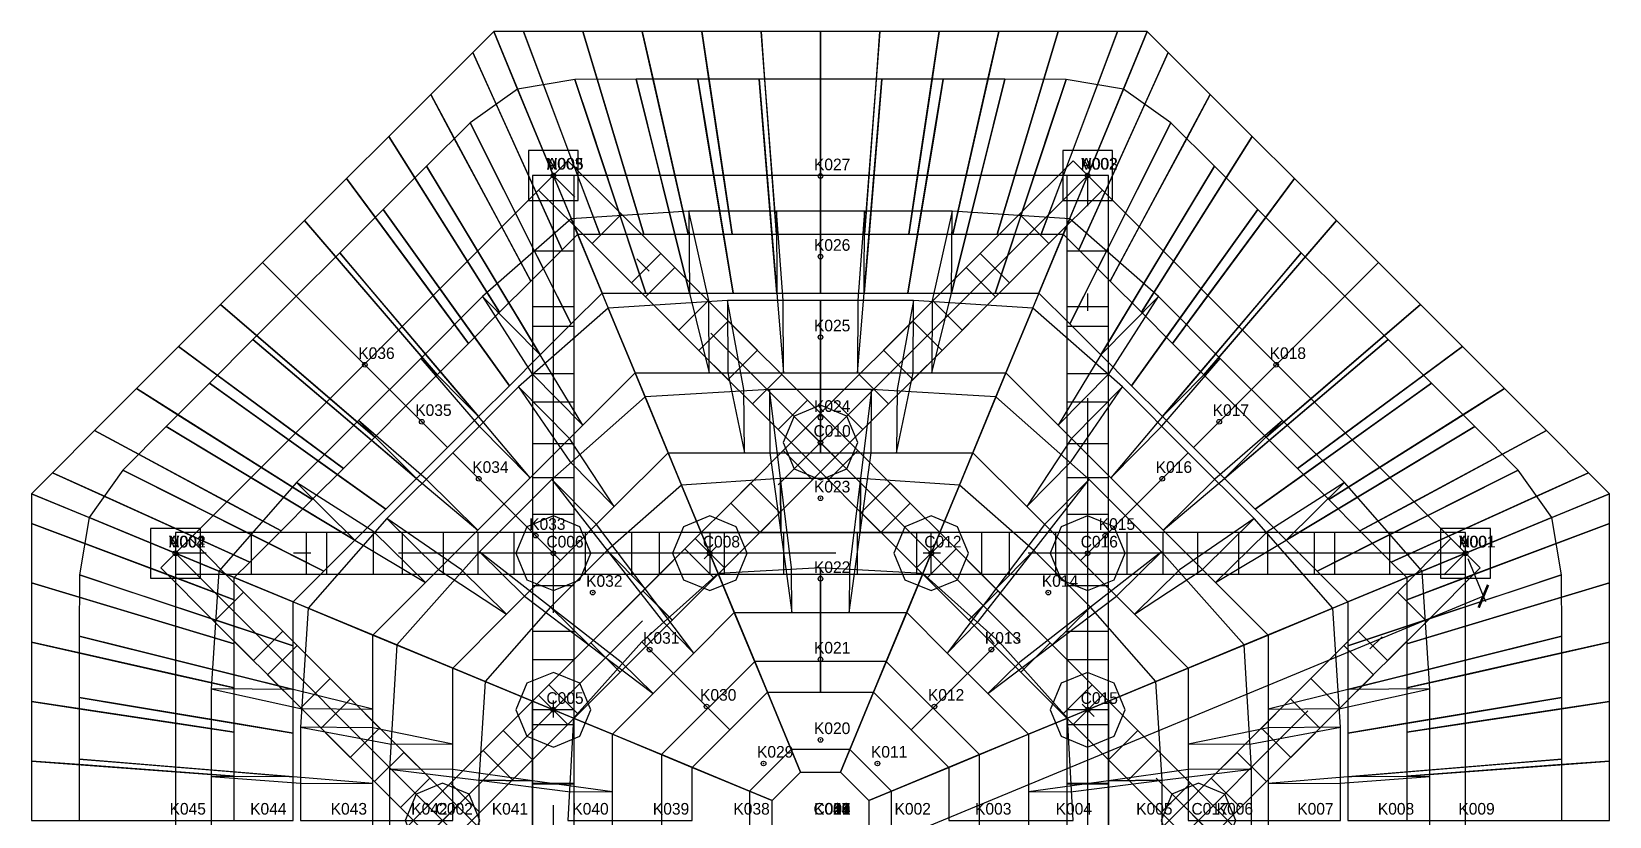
# Model space of a CAD drawing. Header units: metres. Extents: x -4.58 to 4.58, y -5 to 4.58.
# Drawn here: x -4.58 to 4.58, y 0.02 to 4.58 of the extents above; entities that cross this region are included whole.
import ezdxf
from ezdxf.enums import TextEntityAlignment as Align

# ---------------------------------------------------------------- set-up
doc = ezdxf.new("R2010")
doc.units = ezdxf.units.M
doc.linetypes.add('DASHDOT', pattern=[3.556, 2.54, -0.508, 0, -0.508])
for name, color, linetype in [('ESTM_CONTORNO', 7, 'Continuous'), ('ESTM_COTAS', 3, 'Continuous'), ('ESTM_EJES_NERVIOS', 7, 'Continuous'), ('ESTM_PIEZAS_PLANTA', 8, 'Continuous'), ('ESTM_REPLANTEO', 7, 'Continuous')]:
    doc.layers.add(name, color=color, linetype=linetype)
doc.styles.add('OpenSansCondensed-Light', font='OpenSansCondensed-Light.ttf')
doc.dimstyles.new('EZDXF', dxfattribs={"dimtxt": 0.25, "dimasz": 0.175, "dimexe": 0.375, "dimexo": 0.125, "dimgap": 0.1, "dimtad": 1, "dimlfac": 100, "dimzin": 12, "dimdsep": 46, "dimtxsty": 'OpenSansCondensed-Light', "dimblk": 'ARCHTICK', "dimcen": 2.5, "dimazin": 3, "dimtfac": 0.5, "dimtmove": 2, "dimatfit": 3})

# ---------------------------------------------------------------- blocks, each defined once
blk = doc.blocks.new('_ARCHTICK')
at = {"color": 0, "linetype": 'BYBLOCK', "const_width": 0.15}
blk.add_lwpolyline([(-0.5, -0.5), (0.5, 0.5)], dxfattribs=at)

msp = doc.modelspace()

# ---------------------------------------------------------------- linework, layer by layer
at = {"layer": 'ESTM_CONTORNO'}
msp.add_lwpolyline([(3.745, 1.5512), (1.5512, 3.745), (-1.5512, 3.745), (-3.745, 1.5512), (-3.745, -1.5512), (-1.5512, -3.745), (1.5512, -3.745), (3.745, -1.5512)], close=True, dxfattribs=at)
at = {"layer": 'ESTM_EJES_NERVIOS', "linetype": 'DASHDOT'}
for p, q in [((1.5512, 3.745), (-3.745, -1.5512)), ((-1.5512, 3.745), (-1.5512, -3.745)), ((3.745, -1.5512), (-1.5512, 3.745)), ((1.5512, -3.745), (1.5512, 3.745)), ((3.745, 1.5512), (-3.745, 1.5512)), ((-3.745, 1.5512), (1.5512, -3.745)), ((-1.5512, -3.745), (3.745, 1.5512))]:
    msp.add_line(p, q, dxfattribs=at)
at = {"layer": 'ESTM_PIEZAS_PLANTA'}
for points in [[(-0.345, 4.5804), (-0.3242, 4.3045), (-0.2563, 3.4035), (0, 3.4035), (0, 4.5804)], [(0, 3.4035), (0.2563, 3.4035), (0.3242, 4.3045), (0.345, 4.5804), (0, 4.5804)], [(-2.0192, 4.4583), (-1.8963, 4.187), (-1.6509, 3.6453), (-1.5004, 3.3129), (-1.4098, 3.4035), (-1.7584, 4.2453), (-1.897, 4.5799)], [(-1.897, 4.5799), (-1.5512, 3.745), (-1.4098, 3.4035), (-1.2816, 3.4035), (-1.7247, 4.5803)], [(-1.7247, 4.5803), (-1.6198, 4.3015), (-1.4102, 3.745), (-1.2816, 3.4035), (-1.0253, 3.4035), (-1.1282, 3.745), (-1.2963, 4.3031), (-1.3798, 4.5804)], [(-1.3798, 4.5804), (-1.0253, 3.4035), (-0.769, 3.4035), (-0.8461, 3.745), (-1.0349, 4.5804)], [(-1.0349, 4.5804), (-0.9724, 4.3038), (-0.769, 3.4035), (-0.5127, 3.4035), (-0.6483, 4.3043), (-0.6899, 4.5804)], [(-0.6899, 4.5804), (-0.5641, 3.745), (-0.5127, 3.4035), (-0.2563, 3.4035), (-0.345, 4.5804)], [(0.2563, 3.4035), (0.5127, 3.4035), (0.5641, 3.745), (0.6899, 4.5804), (0.345, 4.5804)], [(0.5127, 3.4035), (0.769, 3.4035), (0.9724, 4.3038), (1.0349, 4.5804), (0.6899, 4.5804), (0.6483, 4.3043)], [(0.769, 3.4035), (1.0253, 3.4035), (1.3798, 4.5804), (1.0349, 4.5804), (0.8461, 3.745)], [(1.0253, 3.4035), (1.2816, 3.4035), (1.4102, 3.745), (1.6198, 4.3015), (1.7247, 4.5803), (1.3798, 4.5804), (1.2963, 4.3031), (1.1282, 3.745)], [(1.2816, 3.4035), (1.4098, 3.4035), (1.5512, 3.745), (1.897, 4.5799), (1.7247, 4.5803)], [(1.4098, 3.4035), (1.5004, 3.3129), (1.6509, 3.6453), (1.8963, 4.187), (2.0192, 4.4583), (1.897, 4.5799), (1.7584, 4.2453)], [(-2.2631, 4.2145), (-1.6817, 3.1317), (-1.5004, 3.3129), (-2.0192, 4.4583)], [(1.5004, 3.3129), (1.6817, 3.1317), (2.2631, 4.2145), (2.0192, 4.4583)], [(-2.5071, 3.9706), (-1.8629, 2.9504), (-1.6817, 3.1317), (-1.8504, 3.4459), (-2.1261, 3.9593), (-2.2631, 4.2145)], [(-2.0342, 4.0506), (-1.6092, 3.2042), (-1.4477, 2.8827), (-1.2684, 3.0621), (-1.4098, 3.4035), (-1.6504, 3.9844), (-1.7584, 4.2453)], [(-1.7584, 4.2453), (-1.2684, 3.0621), (-1.0147, 3.0621), (-1.4258, 4.3026)], [(-1.4258, 4.3026), (-1.3377, 4.037), (-1.1278, 3.4035), (-1.0147, 3.0621), (-0.761, 3.0621), (-1.0696, 4.3036)], [(-1.0696, 4.3036), (-1.0036, 4.0383), (-0.8459, 3.4035), (-0.761, 3.0621), (-0.5073, 3.0621), (-0.6692, 4.039), (-0.7131, 4.3042)], [(-0.7131, 4.3042), (-0.5639, 3.4035), (-0.5073, 3.0621), (-0.2537, 3.0621), (-0.282, 3.4035), (-0.3346, 4.0395), (-0.3566, 4.3045)], [(-0.3566, 4.3045), (-0.2537, 3.0621), (0, 3.0621), (0, 4.3046)], [(0, 3.0621), (0.2537, 3.0621), (0.3566, 4.3045), (0, 4.3046)], [(0.2537, 3.0621), (0.5073, 3.0621), (0.5639, 3.4035), (0.7131, 4.3042), (0.3566, 4.3045), (0.3346, 4.0395), (0.282, 3.4035)], [(0.5073, 3.0621), (0.761, 3.0621), (0.8459, 3.4035), (1.0036, 4.0383), (1.0696, 4.3036), (0.7131, 4.3042), (0.6692, 4.039)], [(0.761, 3.0621), (1.0147, 3.0621), (1.1278, 3.4035), (1.3377, 4.037), (1.4258, 4.3026), (1.0696, 4.3036)], [(1.0147, 3.0621), (1.2684, 3.0621), (1.7584, 4.2453), (1.4258, 4.3026)], [(1.2684, 3.0621), (1.4477, 2.8827), (1.6092, 3.2042), (2.0342, 4.0506), (1.7584, 4.2453), (1.6504, 3.9844), (1.4098, 3.4035)], [(1.6817, 3.1317), (1.8629, 2.9504), (2.5071, 3.9706), (2.2631, 4.2145), (2.1261, 3.9593), (1.8504, 3.4459)], [(-2.2868, 3.7994), (-1.8085, 3.0048), (-1.6271, 2.7033), (-1.4477, 2.8827), (-2.0342, 4.0506)], [(1.4477, 2.8827), (1.6271, 2.7033), (1.8085, 3.0048), (2.2868, 3.7994), (2.0342, 4.0506)], [(-2.751, 3.7267), (-2.5851, 3.502), (-2.2492, 3.047), (-2.0442, 2.7692), (-1.8629, 2.9504), (-2.3557, 3.7308), (-2.5071, 3.9706)], [(1.8629, 2.9504), (2.0442, 2.7692), (2.2492, 3.047), (2.5851, 3.502), (2.751, 3.7267), (2.5071, 3.9706), (2.3557, 3.7308)], [(-1.6958, 3.6004), (-1.4067, 3.6004), (-1.4067, 3.8896), (-1.6958, 3.8896)], [(1.4067, 3.6004), (1.6958, 3.6004), (1.6958, 3.8896), (1.4067, 3.8896)], [(-2.5393, 3.5478), (-2.3828, 3.3292), (-1.8065, 2.524), (-1.6271, 2.7033), (-2.1458, 3.5652), (-2.2868, 3.7994)], [(-1.6364, 3.6598), (-1.3262, 3.3496), (-1.0982, 3.1216), (-0.9278, 3.292), (-1.1558, 3.5199), (-1.466, 3.8302)], [(0.9278, 3.292), (1.0982, 3.1216), (1.3262, 3.3496), (1.6364, 3.6598), (1.466, 3.8302), (1.1558, 3.5199)], [(1.6271, 2.7033), (1.8065, 2.524), (2.3828, 3.3292), (2.5393, 3.5478), (2.2868, 3.7994), (2.1458, 3.5652)], [(-2.9949, 3.4827), (-2.2254, 2.5879), (-2.0442, 2.7692), (-2.751, 3.7267)], [(-1.6717, 2.9838), (-1.4308, 2.9838), (-1.4308, 3.745), (-1.6717, 3.745)], [(1.4308, 2.9838), (1.6717, 2.9838), (1.6717, 3.745), (1.4308, 3.745)], [(2.0442, 2.7692), (2.2254, 2.5879), (2.9949, 3.4827), (2.751, 3.7267)], [(-3.2388, 3.2388), (-2.4067, 2.4067), (-2.2254, 2.5879), (-2.4487, 2.8475), (-2.9949, 3.4827)], [(-2.7916, 3.2959), (-2.6197, 3.093), (-1.9858, 2.3446), (-1.8065, 2.524), (-2.0079, 2.8054), (-2.5393, 3.5478)], [(-1.9615, 3.0418), (-1.6764, 2.5942), (-1.3808, 2.2941), (-1.0764, 2.5985), (-1.2684, 3.0621), (-1.4467, 3.4926)], [(-1.4467, 3.4926), (-1.2324, 2.9752), (-1.0764, 2.5985), (-0.6458, 2.5985), (-0.649, 3.0198), (-0.7639, 3.5379)], [(-1.3262, 3.3496), (-1.0982, 3.1216), (-0.8234, 2.8468), (-0.653, 3.0172), (-1.1558, 3.5199)], [(-0.7639, 3.5379), (-0.761, 3.0621), (-0.6458, 2.5985), (-0.2153, 2.5985), (-0.217, 3.0198), (-0.2551, 3.5379)], [(-0.2551, 3.5379), (-0.2537, 3.0621), (-0.2153, 2.5985), (0.2153, 2.5985), (0.2537, 3.0621), (0.2551, 3.5379)], [(0.2153, 2.5985), (0.6458, 2.5985), (0.761, 3.0621), (0.7639, 3.5379), (0.2551, 3.5379), (0.217, 3.0198)], [(0.6458, 2.5985), (1.0764, 2.5985), (1.2324, 2.9752), (1.4467, 3.4926), (0.7639, 3.5379), (0.649, 3.0198)], [(0.653, 3.0172), (0.8234, 2.8468), (1.0982, 3.1216), (1.3262, 3.3496), (1.1558, 3.5199)], [(1.0764, 2.5985), (1.3808, 2.2941), (1.6764, 2.5942), (1.9615, 3.0418), (1.4467, 3.4926), (1.2684, 3.0621)], [(1.8065, 2.524), (1.9858, 2.3446), (2.6197, 3.093), (2.7916, 3.2959), (2.5393, 3.5478), (2.0079, 2.8054)], [(2.2254, 2.5879), (2.4067, 2.4067), (3.2388, 3.2388), (2.9949, 3.4827), (2.4487, 2.8475)], [(-1.6717, 2.5952), (-1.4308, 2.5952), (-1.4308, 3.3062), (-1.6717, 3.3062)], [(1.4308, 2.5952), (1.6717, 2.5952), (1.6717, 3.3062), (1.4308, 3.3062)], [(-3.4827, 2.9949), (-2.8475, 2.4487), (-2.5879, 2.2254), (-2.4067, 2.4067), (-3.2388, 3.2388)], [(-3.0438, 3.0438), (-2.1652, 2.1652), (-1.9858, 2.3446), (-2.2073, 2.606), (-2.7916, 3.2959)], [(-1.0159, 3.0393), (-0.7057, 2.7291), (-0.536, 2.5594), (-0.3656, 2.7298), (-0.653, 3.0172), (-0.8456, 3.2097)], [(0.3656, 2.7298), (0.536, 2.5594), (0.7057, 2.7291), (1.0159, 3.0393), (0.8456, 3.2097), (0.653, 3.0172)], [(1.9858, 2.3446), (2.1652, 2.1652), (3.0438, 3.0438), (2.7916, 3.2959), (2.2073, 2.606)], [(2.4067, 2.4067), (2.5879, 2.2254), (2.8475, 2.4487), (3.4827, 2.9949), (3.2388, 3.2388)], [(-3.2959, 2.7916), (-2.606, 2.2073), (-2.3446, 1.9858), (-2.1652, 2.1652), (-3.0438, 3.0438)], [(-2.3213, 2.6821), (-1.9819, 2.2887), (-1.6852, 1.9897), (-1.3808, 2.2941), (-1.6271, 2.7033), (-1.9615, 3.0418)], [(1.3808, 2.2941), (1.6852, 1.9897), (1.9819, 2.2887), (2.3213, 2.6821), (1.9615, 3.0418), (1.6271, 2.7033)], [(2.1652, 2.1652), (2.3446, 1.9858), (2.606, 2.2073), (3.2959, 2.7916), (3.0438, 3.0438)], [(-3.7267, 2.751), (-2.7692, 2.0442), (-2.5879, 2.2254), (-3.4827, 2.9949)], [(-1.7528, 2.5178), (-1.4546, 2.0838), (-1.197, 1.8223), (-0.8843, 2.135), (-1.0764, 2.5985), (-1.2324, 2.9752)], [(-1.2324, 2.9752), (-1.0189, 2.4599), (-0.8843, 2.135), (-0.4422, 2.135), (-0.4449, 2.502), (-0.5409, 3.0198)], [(-0.5409, 3.0198), (-0.5382, 2.5985), (-0.4422, 2.135), (0, 2.135), (0, 3.0198)], [(0, 2.135), (0.4422, 2.135), (0.5382, 2.5985), (0.5409, 3.0198), (0, 3.0198)], [(0.4422, 2.135), (0.8843, 2.135), (1.0189, 2.4599), (1.2324, 2.9752), (0.5409, 3.0198), (0.4449, 2.502)], [(0.8843, 2.135), (1.197, 1.8223), (1.4546, 2.0838), (1.7528, 2.5178), (1.2324, 2.9752), (1.0764, 2.5985)], [(2.5879, 2.2254), (2.7692, 2.0442), (3.7267, 2.751), (3.4827, 2.9949)], [(-1.6717, 2.1888), (-1.4308, 2.1888), (-1.4308, 2.8675), (-1.6717, 2.8675)], [(-0.7057, 2.7291), (-0.2455, 2.2689), (-0.0751, 2.4393), (-0.5353, 2.8994)], [(0.0751, 2.4393), (0.2455, 2.2689), (0.7057, 2.7291), (0.5353, 2.8994)], [(1.4308, 2.1888), (1.6717, 2.1888), (1.6717, 2.8675), (1.4308, 2.8675)], [(-3.9706, 2.5071), (-3.7308, 2.3557), (-2.9504, 1.8629), (-2.7692, 2.0442), (-3.047, 2.2492), (-3.502, 2.5851), (-3.7267, 2.751)], [(-3.5478, 2.5393), (-2.8054, 2.0079), (-2.524, 1.8065), (-2.3446, 1.9858), (-3.093, 2.6197), (-3.2959, 2.7916)], [(2.3446, 1.9858), (2.524, 1.8065), (2.8054, 2.0079), (3.5478, 2.5393), (3.2959, 2.7916), (3.093, 2.6197)], [(2.7692, 2.0442), (2.9504, 1.8629), (3.7308, 2.3557), (3.9706, 2.5071), (3.7267, 2.751), (3.502, 2.5851), (3.047, 2.2492)], [(-2.6821, 2.3213), (-2.3446, 1.9858), (-1.9897, 1.6852), (-1.6852, 1.9897), (-1.9858, 2.3446), (-2.3213, 2.6821)], [(1.6852, 1.9897), (1.9897, 1.6852), (2.3446, 1.9858), (2.6821, 2.3213), (2.3213, 2.6821), (1.9858, 2.3446)], [(-0.3954, 2.4188), (-0.2455, 2.2689), (-0.0852, 2.1086), (0.0465, 1.9769), (0.2169, 2.1473), (0.0852, 2.279), (-0.0751, 2.4393), (-0.2251, 2.5892)], [(-0.2169, 2.1473), (-0.0465, 1.9769), (0.0852, 2.1086), (0.2455, 2.2689), (0.3954, 2.4188), (0.2251, 2.5892), (0.0751, 2.4393), (-0.0852, 2.279)], [(-4.2145, 2.2631), (-3.9593, 2.1261), (-3.4459, 1.8504), (-3.1317, 1.6817), (-2.9504, 1.8629), (-3.9706, 2.5071)], [(-3.7994, 2.2868), (-3.5652, 2.1458), (-2.7033, 1.6271), (-2.524, 1.8065), (-3.3292, 2.3828), (-3.5478, 2.5393)], [(-2.1353, 2.1353), (-1.5097, 1.5097), (-1.197, 1.8223), (-1.4569, 2.218), (-1.7528, 2.5178)], [(-1.0189, 2.4599), (-0.8062, 1.9462), (-0.6923, 1.6715), (-0.2308, 1.6715), (-0.233, 1.9846), (-0.297, 2.502)], [(-0.297, 2.502), (-0.2948, 2.135), (-0.2308, 1.6715), (0.2308, 1.6715), (0.2948, 2.135), (0.297, 2.502)], [(0.2308, 1.6715), (0.6923, 1.6715), (0.8062, 1.9462), (1.0189, 2.4599), (0.297, 2.502), (0.233, 1.9846)], [(1.197, 1.8223), (1.5097, 1.5097), (2.1353, 2.1353), (1.7528, 2.5178), (1.4569, 2.218)], [(2.524, 1.8065), (2.7033, 1.6271), (3.5652, 2.1458), (3.7994, 2.2868), (3.5478, 2.5393), (3.3292, 2.3828)], [(2.9504, 1.8629), (3.1317, 1.6817), (3.4459, 1.8504), (3.9593, 2.1261), (4.2145, 2.2631), (3.9706, 2.5071)], [(-1.6717, 1.7779), (-1.4308, 1.7779), (-1.4308, 2.4287), (-1.6717, 2.4287)], [(-1.5592, 1.9792), (-1.2386, 1.568), (-1.0187, 1.3451), (-0.6923, 1.6715), (-0.8843, 2.135), (-1.0189, 2.4599)], [(-0.2169, 2.194), (-0.1533, 2.0407), (0, 1.9771), (0.1533, 2.0407), (0.2169, 2.194), (0.1533, 2.3473), (0, 2.4109), (-0.1533, 2.3473)], [(0.6923, 1.6715), (1.0187, 1.3451), (1.2386, 1.568), (1.5592, 1.9792), (1.0189, 2.4599), (0.8843, 2.135)], [(1.4308, 1.7779), (1.6717, 1.7779), (1.6717, 2.4287), (1.4308, 2.4287)], [(-3.0418, 1.9615), (-2.7033, 1.6271), (-2.2941, 1.3808), (-1.9897, 1.6852), (-2.2887, 1.9819), (-2.6821, 2.3213)], [(1.9897, 1.6852), (2.2941, 1.3808), (2.7033, 1.6271), (3.0418, 1.9615), (2.6821, 2.3213), (2.2887, 1.9819)], [(-4.4583, 2.0192), (-3.3129, 1.5004), (-3.1317, 1.6817), (-4.2145, 2.2631)], [(-4.0506, 2.0342), (-2.8827, 1.4477), (-2.7033, 1.6271), (-3.0048, 1.8085), (-3.7994, 2.2868)], [(-0.5213, 1.8428), (-0.3509, 1.6725), (-0.2361, 1.7873), (0.0852, 2.1086), (-0.0852, 2.279)], [(-0.0852, 2.1086), (0.3509, 1.6725), (0.5213, 1.8428), (0.0852, 2.279)], [(2.7033, 1.6271), (2.8827, 1.4477), (4.0506, 2.0342), (3.7994, 2.2868), (3.0048, 1.8085)], [(3.1317, 1.6817), (3.3129, 1.5004), (4.4583, 2.0192), (4.2145, 2.2631)], [(-2.5178, 1.7528), (-2.218, 1.4569), (-1.8223, 1.197), (-1.5097, 1.5097), (-2.1353, 2.1353)], [(1.5097, 1.5097), (1.8223, 1.197), (2.218, 1.4569), (2.5178, 1.7528), (2.1353, 2.1353)], [(-4.5799, 1.897), (-4.2453, 1.7584), (-3.4035, 1.4098), (-3.3129, 1.5004), (-3.6453, 1.6509), (-4.187, 1.8963), (-4.4583, 2.0192)], [(-4.2453, 1.7584), (-3.9844, 1.6504), (-3.4035, 1.4098), (-3.0621, 1.2684), (-2.8827, 1.4477), (-3.2042, 1.6092), (-4.0506, 2.0342)], [(2.8827, 1.4477), (3.0621, 1.2684), (3.4035, 1.4098), (3.9844, 1.6504), (4.2453, 1.7584), (4.0506, 2.0342), (3.2042, 1.6092)], [(3.3129, 1.5004), (3.4035, 1.4098), (4.2453, 1.7584), (4.5799, 1.897), (4.4583, 2.0192), (4.187, 1.8963), (3.6453, 1.6509)], [(-3.4926, 1.4467), (-3.0621, 1.2684), (-2.5985, 1.0764), (-2.2941, 1.3808), (-2.5942, 1.6764), (-3.0418, 1.9615)], [(-1.9792, 1.5592), (-1.7181, 1.3012), (-1.3451, 1.0187), (-1.0187, 1.3451), (-1.3012, 1.7181), (-1.5592, 1.9792)], [(-1.6717, 1.365), (-1.4308, 1.365), (-1.4308, 1.99), (-1.6717, 1.99)], [(-1.2386, 1.568), (-0.9181, 1.1569), (-0.7362, 0.9721), (-0.5003, 1.2079), (-0.6923, 1.6715), (-0.8062, 1.9462)], [(-0.8062, 1.9462), (-0.594, 1.4339), (-0.5003, 1.2079), (-0.1668, 1.2079), (-0.1689, 1.4673), (-0.233, 1.9846)], [(-0.7876, 1.5765), (-0.6172, 1.4062), (-0.2361, 1.7873), (-0.4065, 1.9577), (-0.5213, 1.8428), (-0.7277, 1.6364)], [(-0.233, 1.9846), (-0.2308, 1.6715), (-0.1668, 1.2079), (0.1668, 1.2079), (0.2308, 1.6715), (0.233, 1.9846)], [(0.1668, 1.2079), (0.5003, 1.2079), (0.594, 1.4339), (0.8062, 1.9462), (0.233, 1.9846), (0.1689, 1.4673)], [(0.2361, 1.7873), (0.6172, 1.4062), (0.7876, 1.5765), (0.7277, 1.6364), (0.5213, 1.8428), (0.4065, 1.9577)], [(0.5003, 1.2079), (0.7362, 0.9721), (0.9181, 1.1569), (1.2386, 1.568), (0.8062, 1.9462), (0.6923, 1.6715)], [(1.0187, 1.3451), (1.3451, 1.0187), (1.7181, 1.3012), (1.9792, 1.5592), (1.5592, 1.9792), (1.3012, 1.7181)], [(1.4308, 1.365), (1.6717, 1.365), (1.6717, 1.99), (1.4308, 1.99)], [(2.2941, 1.3808), (2.5985, 1.0764), (3.0621, 1.2684), (3.4926, 1.4467), (3.0418, 1.9615), (2.5942, 1.6764)], [(-4.5803, 1.7247), (-3.4035, 1.2816), (-3.4035, 1.4098), (-3.745, 1.5512), (-4.5799, 1.897)], [(3.4035, 1.2816), (4.5803, 1.7247), (4.5799, 1.897), (3.745, 1.5512), (3.4035, 1.4098)], [(-4.3026, 1.4258), (-3.0621, 1.0147), (-3.0621, 1.2684), (-4.2453, 1.7584)], [(-2.9752, 1.2324), (-2.5985, 1.0764), (-2.135, 0.8843), (-1.8223, 1.197), (-2.0838, 1.4546), (-2.5178, 1.7528)], [(-1.7679, 1.551), (-1.7043, 1.3977), (-1.551, 1.3341), (-1.3977, 1.3977), (-1.3341, 1.551), (-1.3977, 1.7043), (-1.551, 1.7679), (-1.7043, 1.7043)], [(-0.8599, 1.551), (-0.7963, 1.3977), (-0.643, 1.3341), (-0.4897, 1.3977), (-0.4261, 1.551), (-0.4897, 1.7043), (-0.643, 1.7679), (-0.7963, 1.7043)], [(0.4261, 1.551), (0.4897, 1.3977), (0.643, 1.3341), (0.7963, 1.3977), (0.8599, 1.551), (0.7963, 1.7043), (0.643, 1.7679), (0.4897, 1.7043)], [(1.3341, 1.551), (1.3977, 1.3977), (1.551, 1.3341), (1.7043, 1.3977), (1.7679, 1.551), (1.7043, 1.7043), (1.551, 1.7679), (1.3977, 1.7043)], [(1.8223, 1.197), (2.135, 0.8843), (2.5985, 1.0764), (2.9752, 1.2324), (2.5178, 1.7528), (2.0838, 1.4546)], [(3.0621, 1.0147), (4.3026, 1.4258), (4.2453, 1.7584), (3.0621, 1.2684)], [(-4.5804, 1.3798), (-4.3031, 1.2963), (-3.745, 1.1282), (-3.4035, 1.0253), (-3.4035, 1.2816), (-3.745, 1.4102), (-4.3015, 1.6198), (-4.5803, 1.7247)], [(-3.8896, 1.4067), (-3.6004, 1.4067), (-3.6004, 1.6958), (-3.8896, 1.6958)], [(-3.745, 1.4308), (-2.9838, 1.4308), (-2.9838, 1.6717), (-3.745, 1.6717)], [(-3.3062, 1.4308), (-2.5952, 1.4308), (-2.5952, 1.6717), (-3.3062, 1.6717)], [(-2.8675, 1.4308), (-2.1888, 1.4308), (-2.1888, 1.6717), (-2.8675, 1.6717)], [(-2.4287, 1.4308), (-1.7779, 1.4308), (-1.7779, 1.6717), (-2.4287, 1.6717)], [(-1.99, 1.4308), (-1.365, 1.4308), (-1.365, 1.6717), (-1.99, 1.6717)], [(-1.5512, 1.4308), (-0.9345, 1.4308), (-0.9345, 1.6717), (-1.5512, 1.6717)], [(-1.0969, 1.4308), (-0.5579, 1.4308), (-0.5579, 1.6717), (-1.0969, 1.6717)], [(-0.6425, 1.4308), (-0.2131, 1.4308), (-0.2131, 1.6717), (-0.6425, 1.6717)], [(-0.2142, 1.4308), (0.2142, 1.4308), (0.2142, 1.6717), (-0.2142, 1.6717)], [(0.2131, 1.4308), (0.6425, 1.4308), (0.6425, 1.6717), (0.2131, 1.6717)], [(0.5579, 1.4308), (1.0969, 1.4308), (1.0969, 1.6717), (0.5579, 1.6717)], [(0.9345, 1.4308), (1.5512, 1.4308), (1.5512, 1.6717), (0.9345, 1.6717)], [(1.365, 1.4308), (1.99, 1.4308), (1.99, 1.6717), (1.365, 1.6717)], [(1.7779, 1.4308), (2.4287, 1.4308), (2.4287, 1.6717), (1.7779, 1.6717)], [(2.1888, 1.4308), (2.8675, 1.4308), (2.8675, 1.6717), (2.1888, 1.6717)], [(2.5952, 1.4308), (3.3062, 1.4308), (3.3062, 1.6717), (2.5952, 1.6717)], [(2.9838, 1.4308), (3.745, 1.4308), (3.745, 1.6717), (2.9838, 1.6717)], [(3.4035, 1.0253), (3.745, 1.1282), (4.3031, 1.2963), (4.5804, 1.3798), (4.5803, 1.7247), (4.3015, 1.6198), (3.745, 1.4102), (3.4035, 1.2816)], [(3.6004, 1.4067), (3.8896, 1.4067), (3.8896, 1.6958), (3.6004, 1.6958)], [(-3.8302, 1.466), (-3.5199, 1.1558), (-3.292, 0.9278), (-3.1216, 1.0982), (-3.3496, 1.3262), (-3.6598, 1.6364)], [(-2.4599, 1.0189), (-2.135, 0.8843), (-1.6715, 0.6923), (-1.3451, 1.0187), (-1.568, 1.2386), (-1.9792, 1.5592)], [(-1.568, 1.2386), (-1.3451, 1.0187), (-0.9721, 0.7362), (-0.7362, 0.9721), (-1.0187, 1.3451), (-1.2386, 1.568)], [(-1.0314, 1.3327), (-0.861, 1.1624), (-0.6172, 1.4062), (-0.5574, 1.466), (-0.7277, 1.6364)], [(0.5574, 1.466), (0.6172, 1.4062), (0.861, 1.1624), (1.0314, 1.3327), (0.7277, 1.6364)], [(0.7362, 0.9721), (0.9721, 0.7362), (1.3451, 1.0187), (1.568, 1.2386), (1.2386, 1.568), (1.0187, 1.3451)], [(1.3451, 1.0187), (1.6715, 0.6923), (2.135, 0.8843), (2.4599, 1.0189), (1.9792, 1.5592), (1.568, 1.2386)], [(3.1216, 1.0982), (3.292, 0.9278), (3.5199, 1.1558), (3.8302, 1.466), (3.6598, 1.6364), (3.3496, 1.3262)], [(-1.6717, 0.9345), (-1.4308, 0.9345), (-1.4308, 1.5512), (-1.6717, 1.5512)], [(-0.594, 1.4339), (-0.3822, 0.9228), (-0.3083, 0.7444), (0, 0.7444), (0, 1.4673)], [(0, 0.7444), (0.3083, 0.7444), (0.3822, 0.9228), (0.594, 1.4339), (0, 1.4673)], [(1.4308, 0.9345), (1.6717, 0.9345), (1.6717, 1.5512), (1.4308, 1.5512)], [(-4.5804, 1.0349), (-3.745, 0.8461), (-3.4035, 0.769), (-3.4035, 1.0253), (-4.5804, 1.3798)], [(-4.3036, 1.0696), (-3.0621, 0.761), (-3.0621, 1.0147), (-3.4035, 1.1278), (-4.037, 1.3377), (-4.3026, 1.4258)], [(-3.5379, 0.7639), (-3.0198, 0.649), (-2.5985, 0.6458), (-2.5985, 1.0764), (-2.9752, 1.2324), (-3.4926, 1.4467)], [(-1.0375, 1.0375), (-0.5264, 0.5264), (-0.3083, 0.7444), (-0.5003, 1.2079), (-0.594, 1.4339)], [(0.3083, 0.7444), (0.5264, 0.5264), (1.0375, 1.0375), (0.594, 1.4339), (0.5003, 1.2079)], [(2.5985, 0.6458), (3.0198, 0.649), (3.5379, 0.7639), (3.4926, 1.4467), (2.9752, 1.2324), (2.5985, 1.0764)], [(3.0621, 0.761), (4.3036, 1.0696), (4.3026, 1.4258), (4.037, 1.3377), (3.4035, 1.1278), (3.0621, 1.0147)], [(3.4035, 0.769), (3.745, 0.8461), (4.5804, 1.0349), (4.5804, 1.3798), (3.4035, 1.0253)], [(-3.5199, 1.1558), (-3.0172, 0.653), (-2.8468, 0.8234), (-3.1216, 1.0982), (-3.3496, 1.3262)], [(-1.3335, 1.0306), (-1.1631, 0.8602), (-1.1624, 0.861), (-0.861, 1.1624), (-0.8602, 1.1631), (-1.0306, 1.3335)], [(0.8602, 1.1631), (0.861, 1.1624), (1.1624, 0.861), (1.1631, 0.8602), (1.3335, 1.0306), (1.0306, 1.3335)], [(2.8468, 0.8234), (3.0172, 0.653), (3.5199, 1.1558), (3.3496, 1.3262), (3.1216, 1.0982)], [(-3.0198, 0.5409), (-2.502, 0.4449), (-2.135, 0.4422), (-2.135, 0.8843), (-2.4599, 1.0189), (-2.9752, 1.2324)], [(-1.9462, 0.8062), (-1.6715, 0.6923), (-1.2079, 0.5003), (-0.9721, 0.7362), (-1.1569, 0.9181), (-1.568, 1.2386)], [(0.9721, 0.7362), (1.2079, 0.5003), (1.6715, 0.6923), (1.9462, 0.8062), (1.568, 1.2386), (1.1569, 0.9181)], [(2.135, 0.4422), (2.502, 0.4449), (3.0198, 0.5409), (2.9752, 1.2324), (2.4599, 1.0189), (2.135, 0.8843)], [(-4.5804, 0.6899), (-4.3043, 0.6483), (-3.4035, 0.5127), (-3.4035, 0.769), (-4.3038, 0.9724), (-4.5804, 1.0349)], [(-4.3042, 0.7131), (-4.039, 0.6692), (-3.0621, 0.5073), (-3.0621, 0.761), (-3.4035, 0.8459), (-4.0383, 1.0036), (-4.3036, 1.0696)], [(-3.2097, 0.8456), (-3.0172, 0.653), (-2.7298, 0.3656), (-2.5594, 0.536), (-2.7291, 0.7057), (-3.0393, 1.0159)], [(-2.502, 0.297), (-1.9846, 0.233), (-1.6715, 0.2308), (-1.6715, 0.6923), (-1.9462, 0.8062), (-2.4599, 1.0189)], [(-1.6717, 0.5579), (-1.4308, 0.5579), (-1.4308, 1.0969), (-1.6717, 1.0969)], [(-1.6364, 0.7277), (-1.466, 0.5574), (-1.4062, 0.6172), (-1.1624, 0.861), (-1.3327, 1.0314)], [(-1.4339, 0.594), (-1.2079, 0.5003), (-0.7444, 0.3083), (-0.5264, 0.5264), (-1.0375, 1.0375)], [(0.5264, 0.5264), (0.7444, 0.3083), (1.2079, 0.5003), (1.4339, 0.594), (1.0375, 1.0375)], [(1.1624, 0.861), (1.4062, 0.6172), (1.466, 0.5574), (1.6364, 0.7277), (1.3327, 1.0314)], [(1.4308, 0.5579), (1.6717, 0.5579), (1.6717, 1.0969), (1.4308, 1.0969)], [(1.6715, 0.2308), (1.9846, 0.233), (2.502, 0.297), (2.4599, 1.0189), (1.9462, 0.8062), (1.6715, 0.6923)], [(2.5594, 0.536), (2.7298, 0.3656), (3.0172, 0.653), (3.2097, 0.8456), (3.0393, 1.0159), (2.7291, 0.7057)], [(3.0621, 0.5073), (4.039, 0.6692), (4.3042, 0.7131), (4.3036, 1.0696), (4.0383, 1.0036), (3.4035, 0.8459), (3.0621, 0.761)], [(3.4035, 0.5127), (4.3043, 0.6483), (4.5804, 0.6899), (4.5804, 1.0349), (4.3038, 0.9724), (3.4035, 0.769)], [(-0.9228, 0.3822), (-0.7444, 0.3083), (-0.2809, 0.1163), (-0.1163, 0.2809), (-0.3083, 0.7444), (-0.3822, 0.9228)], [(-0.3822, 0.9228), (-0.1708, 0.4124), (-0.1163, 0.2809), (0.1163, 0.2809), (0.1708, 0.4124), (0.3822, 0.9228)], [(0.1163, 0.2809), (0.2809, 0.1163), (0.7444, 0.3083), (0.9228, 0.3822), (0.3822, 0.9228), (0.3083, 0.7444)], [(-1.7679, 0.643), (-1.7043, 0.4897), (-1.551, 0.4261), (-1.3977, 0.4897), (-1.3341, 0.643), (-1.3977, 0.7963), (-1.551, 0.8599), (-1.7043, 0.7963)], [(1.3341, 0.643), (1.3977, 0.4897), (1.551, 0.4261), (1.7043, 0.4897), (1.7679, 0.643), (1.7043, 0.7963), (1.551, 0.8599), (1.3977, 0.7963)], [(-3.5379, 0.2551), (-3.0198, 0.217), (-2.5985, 0.2153), (-2.5985, 0.6458), (-3.0621, 0.761), (-3.5379, 0.7639)], [(-1.9846, 0.233), (-1.4673, 0.1689), (-1.2079, 0.1668), (-1.2079, 0.5003), (-1.4339, 0.594), (-1.9462, 0.8062)], [(-1.9577, 0.4065), (-1.7873, 0.2361), (-1.4062, 0.6172), (-1.5765, 0.7876), (-1.6364, 0.7277), (-1.8428, 0.5213)], [(1.2079, 0.1668), (1.4673, 0.1689), (1.9846, 0.233), (1.9462, 0.8062), (1.4339, 0.594), (1.2079, 0.5003)], [(1.4062, 0.6172), (1.7873, 0.2361), (1.9577, 0.4065), (1.8428, 0.5213), (1.6364, 0.7277), (1.5765, 0.7876)], [(2.5985, 0.2153), (3.0198, 0.217), (3.5379, 0.2551), (3.5379, 0.7639), (3.0621, 0.761), (2.5985, 0.6458)], [(-4.5804, 0.345), (-3.4035, 0.2563), (-3.4035, 0.5127), (-3.745, 0.5641), (-4.5804, 0.6899)], [(-4.3045, 0.3566), (-4.0395, 0.3346), (-3.4035, 0.282), (-3.0621, 0.2537), (-3.0621, 0.5073), (-3.4035, 0.5639), (-4.3042, 0.7131)], [(-2.8994, 0.5353), (-2.4393, 0.0751), (-2.2689, 0.2455), (-2.7291, 0.7057)], [(-1.6717, 0.2131), (-1.4308, 0.2131), (-1.4308, 0.6425), (-1.6717, 0.6425)], [(1.4308, 0.2131), (1.6717, 0.2131), (1.6717, 0.6425), (1.4308, 0.6425)], [(2.2689, 0.2455), (2.4393, 0.0751), (2.8994, 0.5353), (2.7291, 0.7057)], [(3.0621, 0.2537), (3.4035, 0.282), (4.0395, 0.3346), (4.3045, 0.3566), (4.3042, 0.7131), (3.4035, 0.5639), (3.0621, 0.5073)], [(3.4035, 0.2563), (4.5804, 0.345), (4.5804, 0.6899), (3.745, 0.5641), (3.4035, 0.5127)], [(-1.4673, 0), (-0.7444, 0), (-0.7444, 0.3083), (-0.9228, 0.3822), (-1.4339, 0.594)], [(0.7444, 0), (1.4673, 0), (1.4339, 0.594), (0.9228, 0.3822), (0.7444, 0.3083)], [(-3.0198, 0), (-2.135, 0), (-2.135, 0.4422), (-2.5985, 0.5382), (-3.0198, 0.5409)], [(-2.279, 0.0852), (-2.1086, -0.0852), (-1.6725, 0.3509), (-1.8428, 0.5213)], [(1.6725, 0.3509), (1.7873, 0.2361), (2.1086, -0.0852), (2.279, 0.0852), (1.8428, 0.5213)], [(2.135, 0), (3.0198, 0), (3.0198, 0.5409), (2.5985, 0.5382), (2.135, 0.4422)], [(-2.5892, 0.2251), (-2.4393, 0.0751), (-2.279, -0.0852), (-2.1473, -0.2169), (-1.9769, -0.0465), (-2.1086, 0.0852), (-2.2689, 0.2455), (-2.4188, 0.3954)], [(-0.9228, -0.3822), (-0.4124, -0.1708), (-0.2809, -0.1163), (-0.2809, 0.1163), (-0.4124, 0.1708), (-0.9228, 0.3822)], [(-0.4124, -0.1708), (-0.1708, -0.4124), (0.1708, -0.4124), (0.4124, -0.1708), (0.4124, 0.1708), (0.1708, 0.4124), (-0.1708, 0.4124), (-0.4124, 0.1708)], [(0.2809, -0.1163), (0.4124, -0.1708), (0.9228, -0.3822), (0.9228, 0.3822), (0.4124, 0.1708), (0.2809, 0.1163)], [(1.9769, -0.0465), (2.1473, -0.2169), (2.279, -0.0852), (2.4393, 0.0751), (2.5892, 0.2251), (2.4188, 0.3954), (2.2689, 0.2455), (2.1086, 0.0852)], [(-4.5804, 0), (-3.4035, 0), (-3.4035, 0.2563), (-4.3045, 0.3242), (-4.5804, 0.345)], [(-4.3046, 0), (-3.0621, 0), (-3.0621, 0.2537), (-4.3045, 0.3566)], [(-2.502, -0.297), (-2.135, -0.2948), (-1.6715, -0.2308), (-1.6715, 0.2308), (-2.135, 0.2948), (-2.502, 0.297)], [(1.6715, -0.2308), (2.135, -0.2948), (2.502, -0.297), (2.502, 0.297), (2.135, 0.2948), (1.6715, 0.2308)], [(3.0621, 0), (4.3046, 0), (4.3045, 0.3566), (3.0621, 0.2537)], [(3.4035, 0), (4.5804, 0), (4.5804, 0.345), (4.3045, 0.3242), (3.4035, 0.2563)], [(-3.5379, -0.2551), (-3.0621, -0.2537), (-2.5985, -0.2153), (-2.5985, 0.2153), (-3.0621, 0.2537), (-3.5379, 0.2551)], [(-2.5892, -0.2251), (-2.4188, -0.3954), (-2.2689, -0.2455), (-2.1086, -0.0852), (-1.9769, 0.0465), (-2.1473, 0.2169), (-2.279, 0.0852), (-2.4393, -0.0751)], [(-2.4109, 0), (-2.3473, -0.1533), (-2.194, -0.2169), (-2.0407, -0.1533), (-1.9771, 0), (-2.0407, 0.1533), (-2.194, 0.2169), (-2.3473, 0.1533)], [(-1.9846, -0.233), (-1.6715, -0.2308), (-1.2079, -0.1668), (-1.2079, 0.1668), (-1.6715, 0.2308), (-1.9846, 0.233)], [(-1.6717, -0.2142), (-1.4308, -0.2142), (-1.4308, 0.2142), (-1.6717, 0.2142)], [(1.2079, -0.1668), (1.6715, -0.2308), (1.9846, -0.233), (1.9846, 0.233), (1.6715, 0.2308), (1.2079, 0.1668)], [(1.4308, -0.2142), (1.6717, -0.2142), (1.6717, 0.2142), (1.4308, 0.2142)], [(1.9769, 0.0465), (2.1086, -0.0852), (2.2689, -0.2455), (2.4188, -0.3954), (2.5892, -0.2251), (2.4393, -0.0751), (2.279, 0.0852), (2.1473, 0.2169)], [(1.9771, 0), (2.0407, -0.1533), (2.194, -0.2169), (2.3473, -0.1533), (2.4109, 0), (2.3473, 0.1533), (2.194, 0.2169), (2.0407, 0.1533)], [(2.5985, -0.2153), (3.0621, -0.2537), (3.5379, -0.2551), (3.5379, 0.2551), (3.0621, 0.2537), (2.5985, 0.2153)], [(-2.279, -0.0852), (-1.8428, -0.5213), (-1.6725, -0.3509), (-1.7873, -0.2361), (-2.1086, 0.0852)], [(1.6725, -0.3509), (1.8428, -0.5213), (2.279, -0.0852), (2.1086, 0.0852)]]:
    msp.add_lwpolyline(points, close=True, dxfattribs=at)
at = {"layer": 'ESTM_REPLANTEO'}
for centre in [(-1.5512, 3.745), (-1.5512, 3.745), (-1.5512, 3.745), (1.5512, 3.745), (1.5512, 3.745), (1.5512, 3.745), (0, 3.7413), (0, 3.2736), (0, 2.8059), (-2.6455, 2.6455), (2.6455, 2.6455), (-2.3148, 2.3148), (0, 2.3383), (2.3148, 2.3148), (0, 2.194), (-1.9841, 1.9841), (1.9841, 1.9841), (0, 1.8706), (-1.6534, 1.6534), (1.6534, 1.6534), (-3.745, 1.5512), (-3.745, 1.5512), (-3.745, 1.5512), (-1.551, 1.551), (-0.643, 1.551), (0.643, 1.551), (1.551, 1.551), (3.745, 1.5512), (3.745, 1.5512), (3.745, 1.5512), (0, 1.403), (-1.3227, 1.3227), (1.3227, 1.3227), (-0.9921, 0.9921), (0, 0.9353), (0.9921, 0.9921), (-1.551, 0.643), (-0.6614, 0.6614), (0.6614, 0.6614), (1.551, 0.643), (0, 0.4677), (-0.3307, 0.3307), (0.3307, 0.3307)]:
    msp.add_circle(centre, 0.0135, dxfattribs=at)
for p in [(-1.5512, 3.745), (-1.5512, 3.745, -0.1563), (-1.5512, 3.745, 0.1879), (0, 3.7413, 0.2128), (1.5512, 3.745), (1.5512, 3.745, -0.1563), (1.5512, 3.745, 0.1879), (0, 3.2736, 2.0709), (0, 2.8059, 2.8373), (-2.6455, 2.6455, 0.2128), (2.6455, 2.6455, 0.2128), (-2.3148, 2.3148, 2.0709), (0, 2.3383, 3.3725), (2.3148, 2.3148, 2.0709), (0, 2.194, 3.3367), (-1.9841, 1.9841, 2.8373), (1.9841, 1.9841, 2.8373), (0, 1.8706, 3.7768), (-1.6534, 1.6534, 3.3725), (1.6534, 1.6534, 3.3725), (-3.745, 1.5512), (-3.745, 1.5512, -0.1563), (-3.745, 1.5512, 0.1879), (-1.551, 1.551, 3.3372), (-0.643, 1.551, 3.8231), (0.643, 1.551, 3.8231), (1.551, 1.551, 3.3372), (3.745, 1.5512), (3.745, 1.5512, -0.1563), (3.745, 1.5512, 0.1879), (0, 1.403, 4.0896), (-1.3227, 1.3227, 3.7768), (1.3227, 1.3227, 3.7768), (-0.9921, 0.9921, 4.0896), (0, 0.9353, 4.3308), (0.9921, 0.9921, 4.0896), (-1.551, 0.643, 3.8231), (-0.6614, 0.6614, 4.3308), (0.6614, 0.6614, 4.3308), (1.551, 0.643, 3.8231), (0, 0.4677, 4.5119), (-0.3307, 0.3307, 4.5119), (0.3307, 0.3307, 4.5119)]:
    msp.add_point(p, dxfattribs=at)

# ---------------------------------------------------------------- texts
for s, p in [('A003', (-1.4836, 3.8126)), ('V003', (-1.4836, 3.8126)), ('N005', (-1.4836, 3.8126)), ('K027', (0.0676, 3.8089)), ('A002', (1.6188, 3.8126)), ('V002', (1.6188, 3.8126)), ('N003', (1.6188, 3.8126)), ('K026', (0.0676, 3.3412)), ('K025', (0.0676, 2.8735)), ('K036', (-2.5779, 2.7131)), ('K018', (2.7131, 2.7131)), ('K035', (-2.2472, 2.3824)), ('K024', (0.0676, 2.4059)), ('K017', (2.3824, 2.3824)), ('C010', (0.0676, 2.2616)), ('K034', (-1.9165, 2.0517)), ('K016', (2.0517, 2.0517)), ('K023', (0.0676, 1.9382)), ('K033', (-1.5858, 1.721)), ('K015', (1.721, 1.721)), ('A004', (-3.6774, 1.6188)), ('V004', (-3.6774, 1.6188)), ('N002', (-3.6774, 1.6188)), ('C006', (-1.4834, 1.6186)), ('C008', (-0.5754, 1.6186)), ('C012', (0.7106, 1.6186)), ('C016', (1.6186, 1.6186)), ('A001', (3.8126, 1.6188)), ('V001', (3.8126, 1.6188)), ('N001', (3.8126, 1.6188)), ('K022', (0.0676, 1.4706)), ('K032', (-1.2551, 1.3903)), ('K014', (1.3903, 1.3903)), ('K031', (-0.9245, 1.0597)), ('K021', (0.0676, 1.0029)), ('K013', (1.0597, 1.0597)), ('C005', (-1.4834, 0.7106)), ('K030', (-0.5938, 0.729)), ('K012', (0.729, 0.729)), ('C015', (1.6186, 0.7106)), ('K020', (0.0676, 0.5353)), ('K029', (-0.2631, 0.3983)), ('K011', (0.3983, 0.3983)), ('K045', (-3.6737, 0.0676)), ('K044', (-3.206, 0.0676)), ('K043', (-2.7383, 0.0676)), ('K042', (-2.2707, 0.0676)), ('C002', (-2.1264, 0.0676)), ('K041', (-1.803, 0.0676)), ('K040', (-1.3354, 0.0676)), ('K039', (-0.8677, 0.0676)), ('K038', (-0.4001, 0.0676)), ('C001', (0.0676, 0.0676)), ('K001', (0.0676, 0.0676)), ('K010', (0.0676, 0.0676)), ('K019', (0.0676, 0.0676)), ('K028', (0.0676, 0.0676)), ('K037', (0.0676, 0.0676)), ('K046', (0.0676, 0.0676)), ('K055', (0.0676, 0.0676)), ('K064', (0.0676, 0.0676)), ('K002', (0.5353, 0.0676)), ('K003', (1.0029, 0.0676)), ('K004', (1.4706, 0.0676)), ('K005', (1.9382, 0.0676)), ('C017', (2.2616, 0.0676)), ('K006', (2.4059, 0.0676)), ('K007', (2.8735, 0.0676)), ('K008', (3.3412, 0.0676)), ('K009', (3.8089, 0.0676))]:
    msp.add_text(s, height=0.06756, dxfattribs=at).set_placement(p, align=Align.MIDDLE_CENTER)

# ---------------------------------------------------------------- dimensions: what is measured, and where the dimension line sits
at = {"layer": 'ESTM_COTAS'}
msp.add_linear_dim(base=(3.8484, 1.3016), p1=(3.745, 1.5512), p2=(-3.745, -1.5512), angle=202.5, dimstyle='EZDXF', override={"dimtxt": 0.168898, "dimasz": 0.101339, "dimexe": 0.03378, "dimexo": 0.03378, "dimgap": 0.03378, "dimtad": 1, "dimdec": 2, "dimlfac": 1}, dxfattribs=at).render()

doc.saveas('drawing.dxf')
